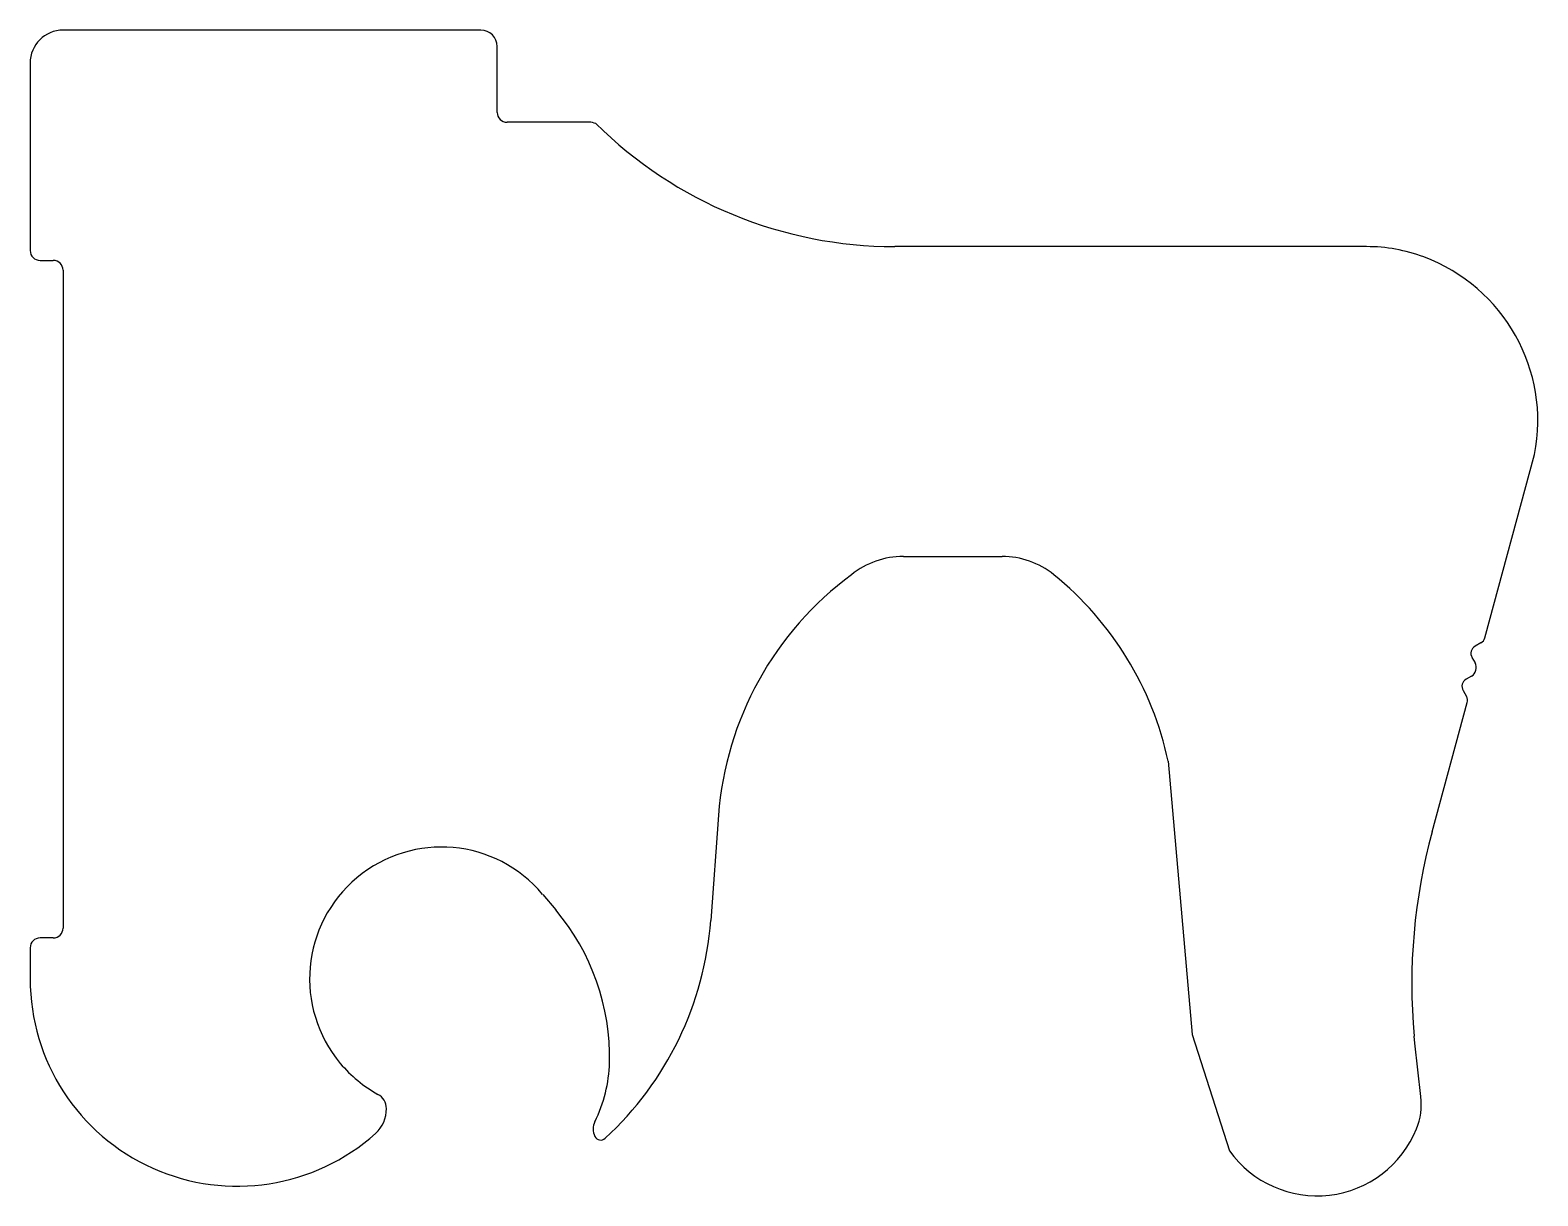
# Model space of a CAD drawing. Extents: x 2876.4 to 2922.2, y 1258.2 to 1293.7.
import ezdxf

# ---------------------------------------------------------------- set-up
doc = ezdxf.new("R2010")
doc.units = 0
doc.layers.get('0').update_dxf_attribs({"linetype": 'CONTINUOUS'})

msp = doc.modelspace()

# ---------------------------------------------------------------- linework, layer by layer
for p, q in [((2890.09, 1293.677), (2877.39, 1293.677)), ((2890.59, 1291.177), (2890.59, 1293.177)), ((2876.39, 1292.677), (2876.39, 1286.977)), ((2893.39, 1290.877), (2890.89, 1290.877)), ((2917.021, 1287.095), (2902.678, 1287.095)), ((2876.69, 1286.677), (2877.09, 1286.677)), ((2877.39, 1286.377), (2877.39, 1266.377)), ((2920.617, 1275.197), (2922.133, 1280.776)), ((2902.939, 1277.677), (2905.939, 1277.677)), ((2920.5, 1275.046), (2920.321, 1274.943)), ((2920.229, 1274.602), (2920.321, 1274.441)), ((2920.21, 1274.032), (2920.049, 1273.94)), ((2919.956, 1273.599), (2920.058, 1273.42)), ((2919.016, 1269.304), (2920.083, 1273.23)), ((2910.993, 1271.449), (2911.719, 1263.145)), ((2897.319, 1269.806), (2897.081, 1266.608)), ((2891.973, 1267.399), (2892.369, 1266.928)), ((2876.39, 1265.777), (2876.39, 1264.827)), ((2877.09, 1266.077), (2876.69, 1266.077)), ((2911.719, 1263.145), (2912.857, 1259.602)), ((2918.489, 1262.879), (2918.469, 1263.093)), ((2918.675, 1261.251), (2918.489, 1262.879))]:
    msp.add_line(p, q)
for centre, radius, start, end in [((2877.39, 1292.677), 1, 90, 180), ((2890.09, 1293.177), 0.5, 0, 90), ((2890.89, 1291.177), 0.3, 180, 270), ((2893.39, 1290.377), 0.5, 66.4371, 90), ((2902.678, 1300.008), 12.912, 225.2635, 270), ((2876.69, 1286.977), 0.3, 180, 270), ((2917.021, 1282.095), 5, 69.6002, 90), ((2916.908, 1281.792), 5.323, 348.9943, 69.6002), ((2877.09, 1286.377), 0.3, 0, 90), ((2902.939, 1275.177), 2.5, 90, 129.0418), ((2905.939, 1275.177), 2.5, 50.9582, 90), ((2907.292, 1269.064), 10, 126.3479, 175.7476), ((2901.215, 1269.352), 10, 12.1087, 50.9582), ((2920.446, 1274.726), 0.25, 119.7995, 209.7995), ((2920.376, 1275.263), 0.25, 299.7995, 344.7995), ((2920.061, 1274.292), 0.3, 299.7995, 29.7995), ((2920.173, 1273.723), 0.25, 119.7995, 209.7995), ((2919.842, 1273.296), 0.25, 344.7995, 29.7995), ((2936.05, 1264.675), 17.652, 164.7995, 185.1437), ((2888.896, 1264.831), 4.008, 39.8536, 219.8536), ((2887.049, 1262.444), 6.958, 358.6977, 40.1313), ((2887.109, 1267.349), 10, 312.563, 355.7476), ((2877.09, 1266.377), 0.3, 270, 0), ((2876.69, 1265.777), 0.3, 90, 180), ((2882.69, 1264.827), 6.3, 180, 311.818), ((2888.892, 1264.827), 4.002, 219.8536, 241.2128), ((2889.786, 1262.381), 4.22, 333.3725, 358.6977), ((2886.724, 1260.882), 0.5, 0.5194, 61.2128), ((2916.688, 1261.024), 2, 337.8683, 6.5366), ((2886.224, 1260.877), 1, 311.818, 0.5194), ((2894.006, 1260.266), 0.5, 153.3725, 206.7193), ((2915.515, 1261.501), 3.267, 215.5343, 337.8683), ((2893.738, 1260.131), 0.2, 206.7193, 312.563)]:
    msp.add_arc(centre, radius, start, end)

doc.saveas('drawing.dxf')
